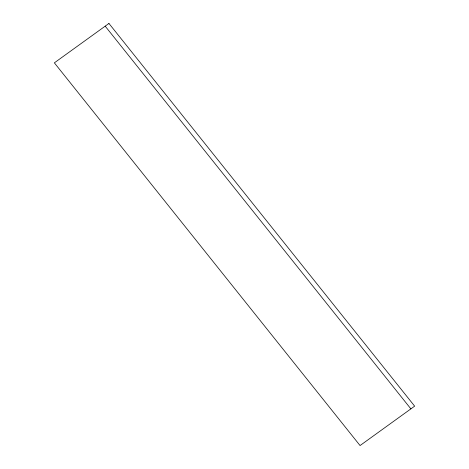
<?xml version="1.0" encoding="UTF-8"?>
<svg xmlns="http://www.w3.org/2000/svg" width="469" height="469" viewBox="0 0 469 469"><rect width="100%" height="100%" fill="white"/><g stroke="black" fill="none" stroke-linecap="round" stroke-linejoin="round"><path stroke-width="0.7" d="M105.185 26.158L410.885 408.874M108.943 23.45L54.357 62.84L360.057 445.55L414.643 406.16L108.943 23.45"/></g></svg>
